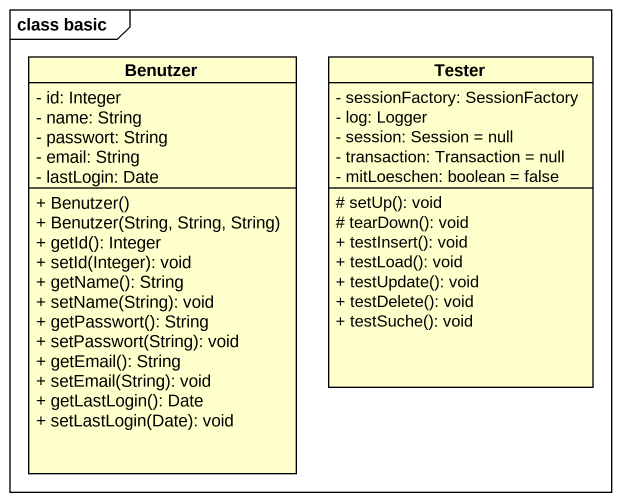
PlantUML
@startuml
mainframe class basic
hide circle
hide empty members
skinparam classAttributeIconSize 0
class Benutzer {
  - id: Integer
  - name: String
  - passwort: String
  - email: String
  - lastLogin: Date
  + Benutzer()
  + Benutzer(String, String, String)
  + getId(): Integer
  + setId(Integer): void
  + getName(): String
  + setName(String): void
  + getPasswort(): String
  + setPasswort(String): void
  + getEmail(): String
  + setEmail(String): void
  + getLastLogin(): Date
  + setLastLogin(Date): void
}
class Tester {
  - sessionFactory: SessionFactory
  - log: Logger
  - session: Session = null
  - transaction: Transaction = null
  - mitLoeschen: boolean = false
  # setUp(): void
  # tearDown(): void
  + testInsert(): void
  + testLoad(): void
  + testUpdate(): void
  + testDelete(): void
  + testSuche(): void
}
@enduml
